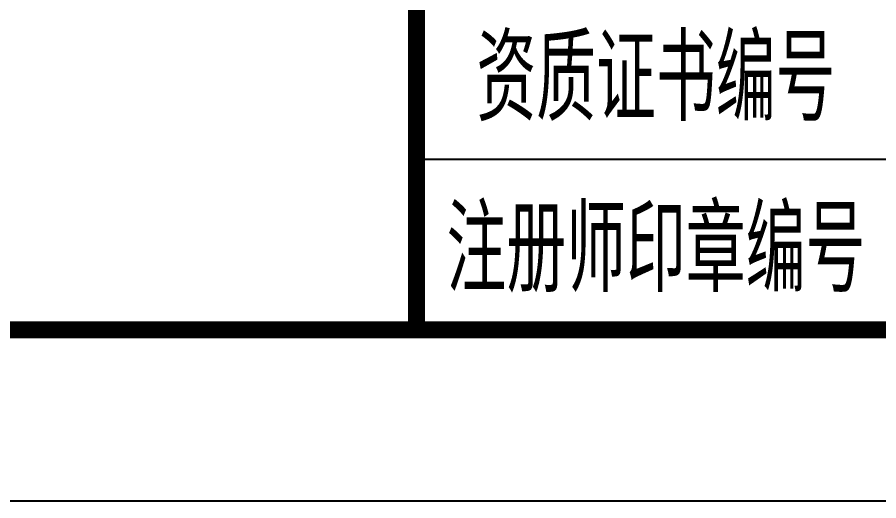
# Model space of a CAD drawing. Extents: x 196430 to 818205, y 904526 to 1974626.
# Drawn here: x 346402 to 351441, y 1854411 to 1857241 of the extents above; entities that cross this region are included whole.
import ezdxf
from ezdxf.enums import TextEntityAlignment as Align

# ---------------------------------------------------------------- set-up
doc = ezdxf.new("R2010")
doc.units = 0
doc.header["$LTSCALE"] = 1000
doc.header["$MEASUREMENT"] = 0
doc.layers.add('FRAME', color=7, linetype='Continuous')
doc.styles.add('FRAME-3', font='romans.shx', dxfattribs={"width": 0.7, "bigfont": 'hztxt.shx'})

# ---------------------------------------------------------------- blocks, each defined once
blk = doc.blocks.new('a1')
at = {"layer": 'FRAME'}
for p, q in [((87519.7, 131240.1), (87519.7, 127240.1)), ((87519.7, 128240.1), (93119.7, 128240.1)), ((87519.7, 127240.1), (115319.7, 127240.1))]:
    blk.add_line(p, q, dxfattribs=at)
blk.add_lwpolyline([(32219.7, 126240.1), (116319.7, 126240.1), (116319.7, 185640.1), (32219.7, 185640.1)], close=True, dxfattribs=at)
at = {"layer": 'FRAME', "const_width": 100}
blk.add_lwpolyline([(34719.7, 127240.1), (115319.7, 127240.1), (115319.7, 184640.1), (34719.7, 184640.1)], close=True, dxfattribs=at)
blk.add_lwpolyline([(87519.7, 127240.1), (87519.7, 131240.1), (115319.7, 131240.1)], dxfattribs=at)
at = {"layer": 'FRAME', "style": 'FRAME-3', "width": 0.7}
for s, p in [('资质证书编号', (88919.7, 128740.1)), ('注册师印章编号', (88919.7, 127740.1))]:
    blk.add_text(s, height=500, dxfattribs=at).set_placement(p, align=Align.MIDDLE)

msp = doc.modelspace()

# ---------------------------------------------------------------- block references
at = {"layer": 'FRAME'}
msp.add_blockref('a1', (261218.4, 1728170.8), dxfattribs=at)

doc.saveas('drawing.dxf')
